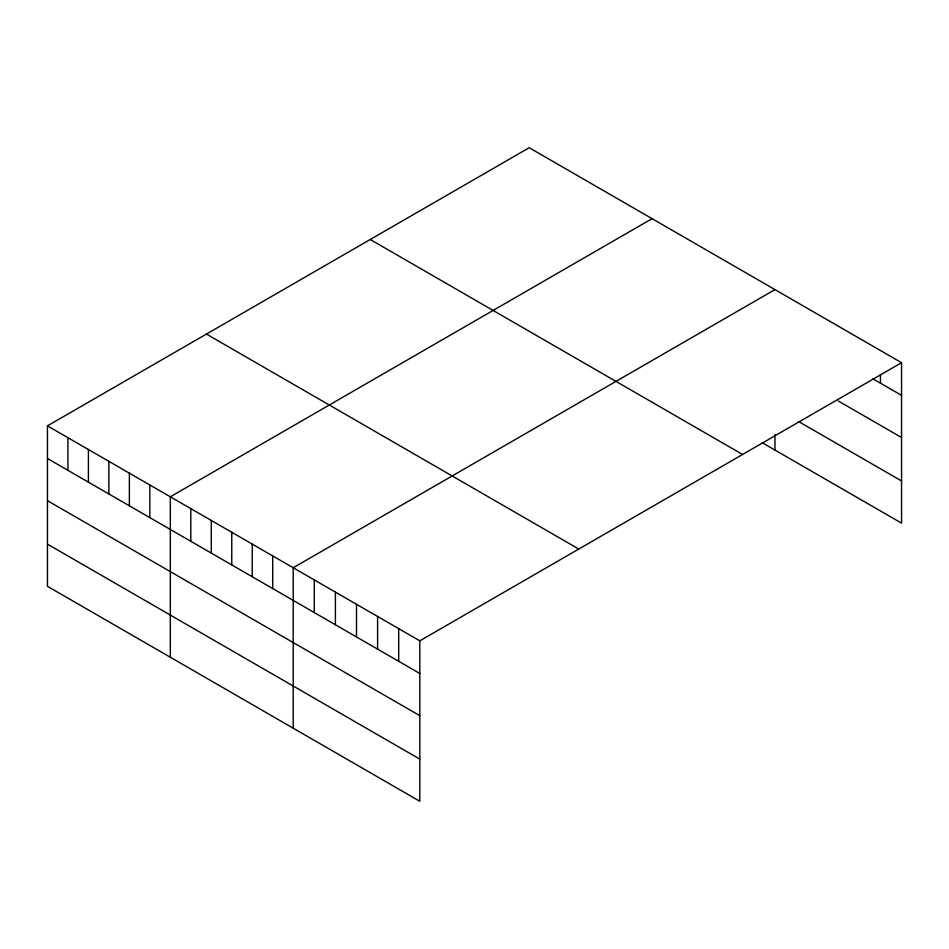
<?xml version="1.0" encoding="UTF-8"?>
<svg xmlns="http://www.w3.org/2000/svg" width="949" height="949" viewBox="0 0 949 949"><rect width="100%" height="100%" fill="white"/><g stroke="black" fill="none" stroke-linecap="round" stroke-linejoin="round"><path stroke-width="1.42" d="M47.45 425.864L419.802 640.836L419.802 801.276L47.45 586.304L47.45 425.864L529.198 147.724L901.55 362.696L901.55 523.136L762.154 442.661M652.082 218.661L170.322 496.802L170.322 657.242M774.953 289.599L293.205 567.739L293.205 728.191M419.802 640.836L901.55 362.696M873.009 378.865L901.55 395.342M838.252 400.976L901.55 437.513M798.536 421.498L901.55 480.965M370.229 239.504L742.569 454.476M206.431 334.072L578.771 549.044M47.45 458.509L419.802 673.482M47.45 500.681L419.802 715.653M47.45 544.133L419.802 759.105M880.447 374.641L880.447 383.159M774.953 434.583L774.953 450.051M398.699 628.653L398.699 661.299M377.595 616.47L377.595 649.116M356.504 604.288L356.504 636.933M335.4 592.105L335.4 624.75M314.297 579.922L314.297 612.568M272.719 555.912L272.719 588.57M252.244 544.097L252.244 576.743M231.758 532.27L231.758 564.916M211.283 520.443L211.283 553.101M190.808 508.628L190.808 541.274M149.847 484.975L149.847 517.62M129.372 473.148L129.372 505.805M108.886 461.333L108.886 493.978M88.411 449.506L88.411 482.151M67.925 437.679L67.925 470.336"/></g></svg>
